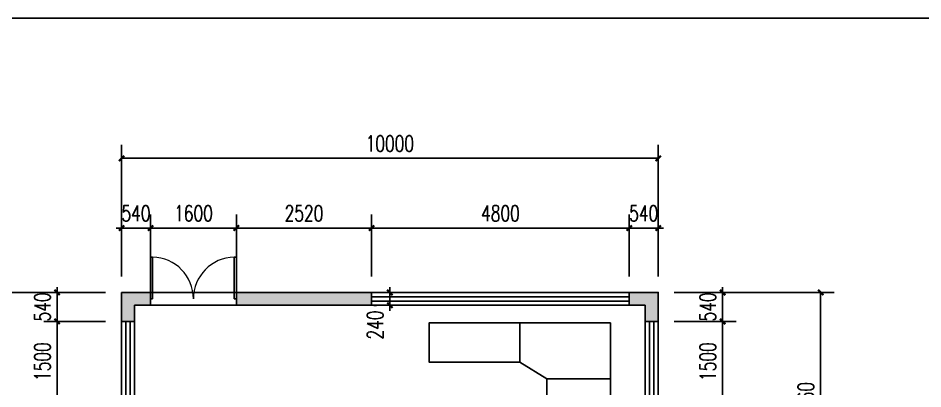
# Model space of a CAD drawing. Extents: x -2142 to 97876, y 173 to 51679.
# Drawn here: x 21130 to 37990, y 44768 to 51679 of the extents above; entities that cross this region are included whole.
import ezdxf

# ---------------------------------------------------------------- set-up
doc = ezdxf.new("R2010")
doc.units = 0
doc.header["$LTSCALE"] = 1000
doc.header["$MEASUREMENT"] = 0
for name, color, linetype in [('edge', 180, 'Continuous'), ('GTV3_FOOTPRINT', 7, 'Continuous'), ('GTV3_OPENING', 7, 'Continuous'), ('PUB_DIM', 3, 'Continuous'), ('PUB_HATCH', 8, 'Continuous'), ('WALL', 9, 'Continuous'), ('WINDOW', 4, 'Continuous')]:
    doc.layers.add(name, color=color, linetype=linetype)
doc.styles.add('_TCH_DIM_T3', font='SIMPLEX', dxfattribs={"width": 0.705882, "bigfont": 'GBCBIG'})
doc.dimstyles.new('_TCH_ARCH&&100', dxfattribs={"dimtxt": 297.5, "dimasz": 100, "dimexe": 250, "dimexo": 300, "dimgap": 126.25, "dimtad": 1, "dimdec": 0, "dimtxsty": '_TCH_DIM_T3', "dimblk": 'ARCHTICK', "dimcen": 2.5, "dimclrt": 7, "dimazin": 2, "dimtfac": 1, "dimtdec": 0, "dimtix": 1, "dimtmove": 2, "dimatfit": 3, "dimfxl": 100})

# ---------------------------------------------------------------- blocks, each defined once
blk = doc.blocks.new('_ArchTick')
at = {"color": 0, "linetype": 'ByBlock', "const_width": 0.4}
blk.add_lwpolyline([(-0.5, -0.5), (0.5, 0.5)], dxfattribs=at)
blk = doc.blocks.new('*D97')
at = {"layer": 'Defpoints', "color": 0, "transparency": 16777216}
for p in [(33058, 46565), (36085, 46565), (33058, 42505)]:
    blk.add_point(p, dxfattribs=at)
at = {"layer": 'PUB_DIM', "color": 0, "lineweight": -2, "transparency": 16777216}
for p, q in [((33358, 46565), (36335, 46565)), ((36085, 42505), (36085, 46565)), ((33358, 42505), (36335, 42505))]:
    blk.add_line(p, q, dxfattribs=at)
at = {"layer": 'PUB_DIM', "color": 0, "lineweight": -2, "transparency": 16777216, "xscale": 100, "yscale": 100, "zscale": 100}
for p, rotation in [((36085, 46565), 90), ((36085, 42505), 270)]:
    blk.add_blockref('_ArchTick', p, dxfattribs=dict(at, rotation=rotation))
at = {"layer": 'PUB_DIM', "color": 7, "transparency": 16777216, "insert": (35810, 44535), "char_height": 297.5, "attachment_point": 5, "rotation": 90, "style": '_TCH_DIM_T3'}
blk.add_mtext('\\A1;4060', dxfattribs=at)
blk = doc.blocks.new('*D111')
at = {"layer": 'Defpoints', "color": 0, "transparency": 16777216}
for p in [(33058, 46565), (34258, 46565), (33058, 46025)]:
    blk.add_point(p, dxfattribs=at)
at = {"layer": 'PUB_DIM', "color": 0, "lineweight": -2, "transparency": 16777216}
for p, q in [((33358, 46565), (34508, 46565)), ((34258, 46565), (34258, 46665)), ((34258, 46025), (34258, 46565)), ((33358, 46025), (34508, 46025)), ((34258, 46025), (34258, 45925))]:
    blk.add_line(p, q, dxfattribs=at)
at = {"layer": 'PUB_DIM', "color": 0, "lineweight": -2, "transparency": 16777216, "xscale": 100, "yscale": 100, "zscale": 100}
for p, rotation in [((34258, 46565), 270), ((34258, 46025), 90)]:
    blk.add_blockref('_ArchTick', p, dxfattribs=dict(at, rotation=rotation))
at = {"layer": 'PUB_DIM', "color": 7, "transparency": 16777216, "insert": (33983, 46295), "char_height": 297.5, "attachment_point": 5, "rotation": 90, "style": '_TCH_DIM_T3'}
blk.add_mtext('\\A1;540', dxfattribs=at)
blk = doc.blocks.new('*D112')
at = {"layer": 'Defpoints', "color": 0, "transparency": 16777216}
for p in [(33058, 46025), (34258, 46025), (33058, 44525)]:
    blk.add_point(p, dxfattribs=at)
at = {"layer": 'PUB_DIM', "color": 0, "lineweight": -2, "transparency": 16777216}
for p, q in [((33358, 46025), (34508, 46025)), ((34258, 44525), (34258, 46025)), ((33358, 44525), (34508, 44525))]:
    blk.add_line(p, q, dxfattribs=at)
at = {"layer": 'PUB_DIM', "color": 0, "lineweight": -2, "transparency": 16777216, "xscale": 100, "yscale": 100, "zscale": 100}
for p, rotation in [((34258, 46025), 90), ((34258, 44525), 270)]:
    blk.add_blockref('_ArchTick', p, dxfattribs=dict(at, rotation=rotation))
at = {"layer": 'PUB_DIM', "color": 7, "transparency": 16777216, "insert": (33983, 45275), "char_height": 297.5, "attachment_point": 5, "rotation": 90, "style": '_TCH_DIM_T3'}
blk.add_mtext('\\A1;1500', dxfattribs=at)
blk = doc.blocks.new('*D120')
at = {"layer": 'Defpoints', "color": 0, "transparency": 16777216}
for p in [(18056, 46565), (23058, 46565), (23058, 26565)]:
    blk.add_point(p, dxfattribs=at)
at = {"layer": 'PUB_DIM', "color": 0, "lineweight": -2, "transparency": 16777216}
for p, q in [((22758, 46565), (17806, 46565)), ((18056, 26565), (18056, 46565)), ((22758, 26565), (17806, 26565))]:
    blk.add_line(p, q, dxfattribs=at)
at = {"layer": 'PUB_DIM', "color": 0, "lineweight": -2, "transparency": 16777216, "xscale": 100, "yscale": 100, "zscale": 100}
for p, rotation in [((18056, 46565), 90), ((18056, 26565), 270)]:
    blk.add_blockref('_ArchTick', p, dxfattribs=dict(at, rotation=rotation))
at = {"layer": 'PUB_DIM', "color": 7, "transparency": 16777216, "insert": (17781, 36565), "char_height": 297.5, "attachment_point": 5, "rotation": 90, "style": '_TCH_DIM_T3'}
blk.add_mtext('\\A1;20000', dxfattribs=at)
blk = doc.blocks.new('*D121')
at = {"layer": 'Defpoints', "color": 0, "transparency": 16777216}
for p in [(33058, 49065), (23058, 46565), (33058, 46565)]:
    blk.add_point(p, dxfattribs=at)
at = {"layer": 'PUB_DIM', "color": 0, "lineweight": -2, "transparency": 16777216}
for p, q in [((23058, 46865), (23058, 49315)), ((33058, 46865), (33058, 49315)), ((23058, 49065), (33058, 49065))]:
    blk.add_line(p, q, dxfattribs=at)
at = {"layer": 'PUB_DIM', "color": 0, "lineweight": -2, "transparency": 16777216, "xscale": 100, "yscale": 100, "zscale": 100, "rotation": 180}
blk.add_blockref('_ArchTick', (23058, 49065), dxfattribs=at)
at = {"layer": 'PUB_DIM', "color": 0, "lineweight": -2, "transparency": 16777216, "xscale": 100, "yscale": 100, "zscale": 100}
blk.add_blockref('_ArchTick', (33058, 49065), dxfattribs=at)
at = {"layer": 'PUB_DIM', "color": 7, "transparency": 16777216, "insert": (28058, 49340), "char_height": 297.5, "attachment_point": 5, "style": '_TCH_DIM_T3'}
blk.add_mtext('\\A1;10000', dxfattribs=at)
blk = doc.blocks.new('*D122')
at = {"layer": 'Defpoints', "color": 0, "transparency": 16777216}
for p in [(28058, 46565), (28058, 46565), (28058, 46325)]:
    blk.add_point(p, dxfattribs=at)
at = {"layer": 'PUB_DIM', "color": 0, "lineweight": -2, "transparency": 16777216}
for p, q in [((27758, 46565), (27808, 46565)), ((28058, 46565), (28058, 46665)), ((28058, 46325), (28058, 46565)), ((27758, 46325), (27808, 46325)), ((28058, 46325), (28058, 46225))]:
    blk.add_line(p, q, dxfattribs=at)
at = {"layer": 'PUB_DIM', "color": 0, "lineweight": -2, "transparency": 16777216, "xscale": 100, "yscale": 100, "zscale": 100}
for p, rotation in [((28058, 46565), 270), ((28058, 46325), 90)]:
    blk.add_blockref('_ArchTick', p, dxfattribs=dict(at, rotation=rotation))
at = {"layer": 'PUB_DIM', "color": 7, "transparency": 16777216, "insert": (27783, 45959), "char_height": 297.5, "attachment_point": 5, "rotation": 90, "style": '_TCH_DIM_T3'}
blk.add_mtext('\\A1;240', dxfattribs=at)
blk = doc.blocks.new('*D123')
at = {"layer": 'Defpoints', "color": 0, "transparency": 16777216}
for p in [(23598, 47765), (23058, 46565), (23598, 46565)]:
    blk.add_point(p, dxfattribs=at)
at = {"layer": 'PUB_DIM', "color": 0, "lineweight": -2, "transparency": 16777216}
for p, q in [((23058, 46865), (23058, 48015)), ((23598, 46865), (23598, 48015)), ((23058, 47765), (22958, 47765)), ((23058, 47765), (23598, 47765)), ((23598, 47765), (23698, 47765))]:
    blk.add_line(p, q, dxfattribs=at)
at = {"layer": 'PUB_DIM', "color": 0, "lineweight": -2, "transparency": 16777216, "xscale": 100, "yscale": 100, "zscale": 100}
blk.add_blockref('_ArchTick', (23058, 47765), dxfattribs=at)
at = {"layer": 'PUB_DIM', "color": 0, "lineweight": -2, "transparency": 16777216, "xscale": 100, "yscale": 100, "zscale": 100, "rotation": 180}
blk.add_blockref('_ArchTick', (23598, 47765), dxfattribs=at)
at = {"layer": 'PUB_DIM', "color": 7, "transparency": 16777216, "insert": (23328, 48040), "char_height": 297.5, "attachment_point": 5, "style": '_TCH_DIM_T3'}
blk.add_mtext('\\A1;540', dxfattribs=at)
blk = doc.blocks.new('*D124')
at = {"layer": 'Defpoints', "color": 0, "transparency": 16777216}
for p in [(25198, 47765), (23598, 46565), (25198, 46565)]:
    blk.add_point(p, dxfattribs=at)
at = {"layer": 'PUB_DIM', "color": 0, "lineweight": -2, "transparency": 16777216}
for p, q in [((23598, 46865), (23598, 48015)), ((25198, 46865), (25198, 48015)), ((23598, 47765), (25198, 47765))]:
    blk.add_line(p, q, dxfattribs=at)
at = {"layer": 'PUB_DIM', "color": 0, "lineweight": -2, "transparency": 16777216, "xscale": 100, "yscale": 100, "zscale": 100, "rotation": 180}
blk.add_blockref('_ArchTick', (23598, 47765), dxfattribs=at)
at = {"layer": 'PUB_DIM', "color": 0, "lineweight": -2, "transparency": 16777216, "xscale": 100, "yscale": 100, "zscale": 100}
blk.add_blockref('_ArchTick', (25198, 47765), dxfattribs=at)
at = {"layer": 'PUB_DIM', "color": 7, "transparency": 16777216, "insert": (24398, 48040), "char_height": 297.5, "attachment_point": 5, "style": '_TCH_DIM_T3'}
blk.add_mtext('\\A1;1600', dxfattribs=at)
blk = doc.blocks.new('*D125')
at = {"layer": 'Defpoints', "color": 0, "transparency": 16777216}
for p in [(27718, 47765), (25198, 46565), (27718, 46565)]:
    blk.add_point(p, dxfattribs=at)
at = {"layer": 'PUB_DIM', "color": 0, "lineweight": -2, "transparency": 16777216}
for p, q in [((25198, 46865), (25198, 48015)), ((27718, 46865), (27718, 48015)), ((25198, 47765), (27718, 47765))]:
    blk.add_line(p, q, dxfattribs=at)
at = {"layer": 'PUB_DIM', "color": 0, "lineweight": -2, "transparency": 16777216, "xscale": 100, "yscale": 100, "zscale": 100, "rotation": 180}
blk.add_blockref('_ArchTick', (25198, 47765), dxfattribs=at)
at = {"layer": 'PUB_DIM', "color": 0, "lineweight": -2, "transparency": 16777216, "xscale": 100, "yscale": 100, "zscale": 100}
blk.add_blockref('_ArchTick', (27718, 47765), dxfattribs=at)
at = {"layer": 'PUB_DIM', "color": 7, "transparency": 16777216, "insert": (26458, 48040), "char_height": 297.5, "attachment_point": 5, "style": '_TCH_DIM_T3'}
blk.add_mtext('\\A1;2520', dxfattribs=at)
blk = doc.blocks.new('*D126')
at = {"layer": 'Defpoints', "color": 0, "transparency": 16777216}
for p in [(32518, 47765), (27718, 46565), (32518, 46565)]:
    blk.add_point(p, dxfattribs=at)
at = {"layer": 'PUB_DIM', "color": 0, "lineweight": -2, "transparency": 16777216}
for p, q in [((27718, 46865), (27718, 48015)), ((32518, 46865), (32518, 48015)), ((27718, 47765), (32518, 47765))]:
    blk.add_line(p, q, dxfattribs=at)
at = {"layer": 'PUB_DIM', "color": 0, "lineweight": -2, "transparency": 16777216, "xscale": 100, "yscale": 100, "zscale": 100, "rotation": 180}
blk.add_blockref('_ArchTick', (27718, 47765), dxfattribs=at)
at = {"layer": 'PUB_DIM', "color": 0, "lineweight": -2, "transparency": 16777216, "xscale": 100, "yscale": 100, "zscale": 100}
blk.add_blockref('_ArchTick', (32518, 47765), dxfattribs=at)
at = {"layer": 'PUB_DIM', "color": 7, "transparency": 16777216, "insert": (30118, 48040), "char_height": 297.5, "attachment_point": 5, "style": '_TCH_DIM_T3'}
blk.add_mtext('\\A1;4800', dxfattribs=at)
blk = doc.blocks.new('*D127')
at = {"layer": 'Defpoints', "color": 0, "transparency": 16777216}
for p in [(33058, 47765), (32518, 46565), (33058, 46565)]:
    blk.add_point(p, dxfattribs=at)
at = {"layer": 'PUB_DIM', "color": 0, "lineweight": -2, "transparency": 16777216}
for p, q in [((32518, 46865), (32518, 48015)), ((33058, 46865), (33058, 48015)), ((32518, 47765), (32418, 47765)), ((32518, 47765), (33058, 47765)), ((33058, 47765), (33158, 47765))]:
    blk.add_line(p, q, dxfattribs=at)
at = {"layer": 'PUB_DIM', "color": 0, "lineweight": -2, "transparency": 16777216, "xscale": 100, "yscale": 100, "zscale": 100}
blk.add_blockref('_ArchTick', (32518, 47765), dxfattribs=at)
at = {"layer": 'PUB_DIM', "color": 0, "lineweight": -2, "transparency": 16777216, "xscale": 100, "yscale": 100, "zscale": 100, "rotation": 180}
blk.add_blockref('_ArchTick', (33058, 47765), dxfattribs=at)
at = {"layer": 'PUB_DIM', "color": 7, "transparency": 16777216, "insert": (32788, 48040), "char_height": 297.5, "attachment_point": 5, "style": '_TCH_DIM_T3'}
blk.add_mtext('\\A1;540', dxfattribs=at)
blk = doc.blocks.new('*D128')
at = {"layer": 'Defpoints', "color": 0, "transparency": 16777216}
for p in [(20156, 46565), (23058, 46565), (23058, 42505)]:
    blk.add_point(p, dxfattribs=at)
at = {"layer": 'PUB_DIM', "color": 0, "lineweight": -2, "transparency": 16777216}
for p, q in [((22758, 46565), (19906, 46565)), ((20156, 42505), (20156, 46565)), ((22758, 42505), (19906, 42505))]:
    blk.add_line(p, q, dxfattribs=at)
at = {"layer": 'PUB_DIM', "color": 0, "lineweight": -2, "transparency": 16777216, "xscale": 100, "yscale": 100, "zscale": 100}
for p, rotation in [((20156, 46565), 90), ((20156, 42505), 270)]:
    blk.add_blockref('_ArchTick', p, dxfattribs=dict(at, rotation=rotation))
at = {"layer": 'PUB_DIM', "color": 7, "transparency": 16777216, "insert": (19881, 44535), "char_height": 297.5, "attachment_point": 5, "rotation": 90, "style": '_TCH_DIM_T3'}
blk.add_mtext('\\A1;4060', dxfattribs=at)
blk = doc.blocks.new('*D133')
at = {"layer": 'Defpoints', "color": 0, "transparency": 16777216}
for p in [(21858, 46565), (23058, 46565), (23058, 46025)]:
    blk.add_point(p, dxfattribs=at)
at = {"layer": 'PUB_DIM', "color": 0, "lineweight": -2, "transparency": 16777216}
for p, q in [((22758, 46565), (21608, 46565)), ((21858, 46565), (21858, 46665)), ((21858, 46025), (21858, 46565)), ((22758, 46025), (21608, 46025)), ((21858, 46025), (21858, 45925))]:
    blk.add_line(p, q, dxfattribs=at)
at = {"layer": 'PUB_DIM', "color": 0, "lineweight": -2, "transparency": 16777216, "xscale": 100, "yscale": 100, "zscale": 100}
for p, rotation in [((21858, 46565), 270), ((21858, 46025), 90)]:
    blk.add_blockref('_ArchTick', p, dxfattribs=dict(at, rotation=rotation))
at = {"layer": 'PUB_DIM', "color": 7, "transparency": 16777216, "insert": (21583, 46295), "char_height": 297.5, "attachment_point": 5, "rotation": 90, "style": '_TCH_DIM_T3'}
blk.add_mtext('\\A1;540', dxfattribs=at)
blk = doc.blocks.new('*D134')
at = {"layer": 'Defpoints', "color": 0, "transparency": 16777216}
for p in [(21858, 46025), (23058, 46025), (23058, 44525)]:
    blk.add_point(p, dxfattribs=at)
at = {"layer": 'PUB_DIM', "color": 0, "lineweight": -2, "transparency": 16777216}
for p, q in [((22758, 46025), (21608, 46025)), ((21858, 44525), (21858, 46025)), ((22758, 44525), (21608, 44525))]:
    blk.add_line(p, q, dxfattribs=at)
at = {"layer": 'PUB_DIM', "color": 0, "lineweight": -2, "transparency": 16777216, "xscale": 100, "yscale": 100, "zscale": 100}
for p, rotation in [((21858, 46025), 90), ((21858, 44525), 270)]:
    blk.add_blockref('_ArchTick', p, dxfattribs=dict(at, rotation=rotation))
at = {"layer": 'PUB_DIM', "color": 7, "transparency": 16777216, "insert": (21583, 45275), "char_height": 297.5, "attachment_point": 5, "rotation": 90, "style": '_TCH_DIM_T3'}
blk.add_mtext('\\A1;1500', dxfattribs=at)
blk = doc.blocks.new('$DorLib2D$00000002')
for p, q in [((-0.5, 0), (-0.5, 0.4875)), ((-0.475, 0.4875), (-0.5, 0.4875)), ((-0.475, 0), (-0.475, 0.4875)), ((0.475, 0), (0.475, 0.4875)), ((0.475, 0.4875), (0.5, 0.4875)), ((0.5, 0), (0.5, 0.4875)), ((-0.5, 0), (-0.475, 0)), ((0.5, 0), (0.475, 0))]:
    blk.add_line(p, q)
at = {"lineweight": 13}
for centre, start, end in [((-0.4875, 0), 0, 88.53072), ((0.4875, 0), 91.46928, 180)]:
    blk.add_arc(centre, 0.4875, start, end, dxfattribs=at)
blk = doc.blocks.new('$TCHSYS$WIN2D')
for p, q in [((-0.5, 0.5), (0.5, 0.5)), ((-0.5, 0.5), (-0.5, -0.5)), ((0.5, 0.5), (0.5, -0.5)), ((0.5, 0.1667), (-0.5, 0.1667)), ((0.5, -0.1667), (-0.5, -0.1667)), ((-0.5, -0.5), (0.5, -0.5))]:
    blk.add_line(p, q)
blk = doc.blocks.new('$plan$00002481')
for p, q in [((1000, 0), (1000, -700)), ((700, -1000), (0, -1000))]:
    blk.add_line(p, q)
blk.add_lwpolyline([(2000, 0), (0, 0), (0, -2000), (700, -2000), (700, -1000), (1000, -700), (2000, -700)], close=True)

msp = doc.modelspace()

# ---------------------------------------------------------------- hatches: boundary and pattern name
at = {"layer": 'PUB_HATCH'}
for points in [[(23297.6, 46325.2), (23597.6, 46325.2), (23597.6, 46565.2), (23057.6, 46565.2)], [(23057.6, 46565.2), (23057.6, 46025.2), (23297.6, 46025.2), (23297.6, 46325.2)], [(25197.6, 46325.2), (27717.6, 46325.2), (27717.6, 46565.2), (25197.6, 46565.2)], [(33057.6, 46565.2), (32517.6, 46565.2), (32517.6, 46325.2), (32817.6, 46325.2)], [(32817.6, 46325.2), (32817.6, 46025.2), (33057.6, 46025.2), (33057.6, 46565.2)]]:
    msp.add_hatch(color=256, dxfattribs=at).paths.add_polyline_path(points)

# ---------------------------------------------------------------- linework, layer by layer
at = {"layer": 'edge'}
msp.add_lwpolyline([(12276.9, 51678.6), (41994.3, 51678.6), (41994.3, 18802.1), (12276.9, 18802.1)], close=True, dxfattribs=at)
at = {"layer": 'GTV3_FOOTPRINT'}
msp.add_lwpolyline([(23057.6, 46565.2), (33057.6, 46565.2), (33057.6, 26565.2), (23057.6, 26565.2)], close=True, dxfattribs=at)
at = {"layer": 'GTV3_OPENING'}
for points in [[(23597.6, 46325.2), (25197.6, 46325.2), (25197.6, 46565.2), (23597.6, 46565.2)], [(27717.6, 46325.2), (32517.6, 46325.2), (32517.6, 46565.2), (27717.6, 46565.2)], [(23057.6, 44525.2), (23297.6, 44525.2), (23297.6, 46025.2), (23057.6, 46025.2)], [(32817.6, 44525.2), (33057.6, 44525.2), (33057.6, 46025.2), (32817.6, 46025.2)]]:
    msp.add_lwpolyline(points, close=True, dxfattribs=at)
at = {"layer": 'WALL'}
for p, q in [((23597.6, 46565.2), (23057.6, 46565.2)), ((23057.6, 46565.2), (23057.6, 46025.2)), ((23597.6, 46325.2), (23597.6, 46565.2)), ((27717.6, 46565.2), (25197.6, 46565.2)), ((25197.6, 46565.2), (25197.6, 46325.2)), ((27717.6, 46325.2), (27717.6, 46565.2)), ((33057.6, 46565.2), (32517.6, 46565.2)), ((32517.6, 46565.2), (32517.6, 46325.2)), ((33057.6, 46025.2), (33057.6, 46565.2)), ((23297.6, 46325.2), (23597.6, 46325.2)), ((23297.6, 46025.2), (23297.6, 46325.2)), ((25197.6, 46325.2), (27717.6, 46325.2)), ((32517.6, 46325.2), (32817.6, 46325.2)), ((32817.6, 46325.2), (32817.6, 46025.2)), ((23057.6, 46025.2), (23297.6, 46025.2)), ((32817.6, 46025.2), (33057.6, 46025.2))]:
    msp.add_line(p, q, dxfattribs=at)

# ---------------------------------------------------------------- block references
at = {"xscale": 1.04592380501236, "yscale": 1.689645798083688, "rotation": 270}
msp.add_blockref('$plan$00002481', (32166.7, 45998.1), dxfattribs=at)
at = {"layer": 'WINDOW'}
for name, p, xscale, yscale, zscale in [('$DorLib2D$00000002', (24397.6, 46445.2), 1600, 1600, 1600), ('$TCHSYS$WIN2D', (30117.6, 46445.2), 4800, 240, 4800)]:
    msp.add_blockref(name, p, dxfattribs=dict(at, xscale=xscale, yscale=yscale, zscale=zscale))
at = {"layer": 'WINDOW', "xscale": 1500, "yscale": 240, "zscale": 1500, "rotation": 270}
for p in [(23177.6, 45275.2), (32937.6, 45275.2)]:
    msp.add_blockref('$TCHSYS$WIN2D', p, dxfattribs=at)

# ---------------------------------------------------------------- dimensions: what is measured, and where the dimension line sits
at = {"layer": 'PUB_DIM'}
for p1, p2, distance, picture, middle in [((23057.6, 46565.2), (33057.6, 46565.2), 2500, '*D121', (28057.6, 49340.2)), ((23057.6, 46565.2), (23597.6, 46565.2), 1200, '*D123', (23327.6, 48040.2)), ((23597.6, 46565.2), (25197.6, 46565.2), 1200, '*D124', (24397.6, 48040.2)), ((25197.6, 46565.2), (27717.6, 46565.2), 1200, '*D125', (26457.6, 48040.2)), ((27717.6, 46565.2), (32517.6, 46565.2), 1200, '*D126', (30117.6, 48040.2)), ((32517.6, 46565.2), (33057.6, 46565.2), 1200, '*D127', (32787.6, 48040.2)), ((23057.6, 26565.2), (23057.6, 46565.2), 5001.5, '*D120', (17781.1, 36565.2)), ((23057.6, 42505.2), (23057.6, 46565.2), 2901.5, '*D128', (19881.1, 44535.2)), ((23057.6, 46025.2), (23057.6, 46565.2), 1200, '*D133', (21582.6, 46295.2)), ((33057.6, 46025.2), (33057.6, 46565.2), -1200, '*D111', (33982.6, 46295.2)), ((33057.6, 42505.2), (33057.6, 46565.2), -3027.8, '*D97', (35810.5, 44535.2)), ((23057.6, 44525.2), (23057.6, 46025.2), 1200, '*D134', (21582.6, 45275.2)), ((33057.6, 44525.2), (33057.6, 46025.2), -1200, '*D112', (33982.6, 45275.2))]:
    dim = msp.add_aligned_dim(p1=p1, p2=p2, distance=distance, dimstyle='_TCH_ARCH&&100', dxfattribs=at)
    dim.commit()
    dim.dimension.update_dxf_attribs({"geometry": picture, "text_midpoint": middle})
dim = msp.add_linear_dim(base=(28057.6, 46565.2), p1=(28057.6, 46325.2), p2=(28057.6, 46565.2), angle=90, dimstyle='_TCH_ARCH&&100', dxfattribs=at)
dim.commit()
dim.dimension.update_dxf_attribs({"geometry": '*D122', "text_midpoint": (27782.6, 45958.6), "dimtype": 129})

doc.saveas('drawing.dxf')
